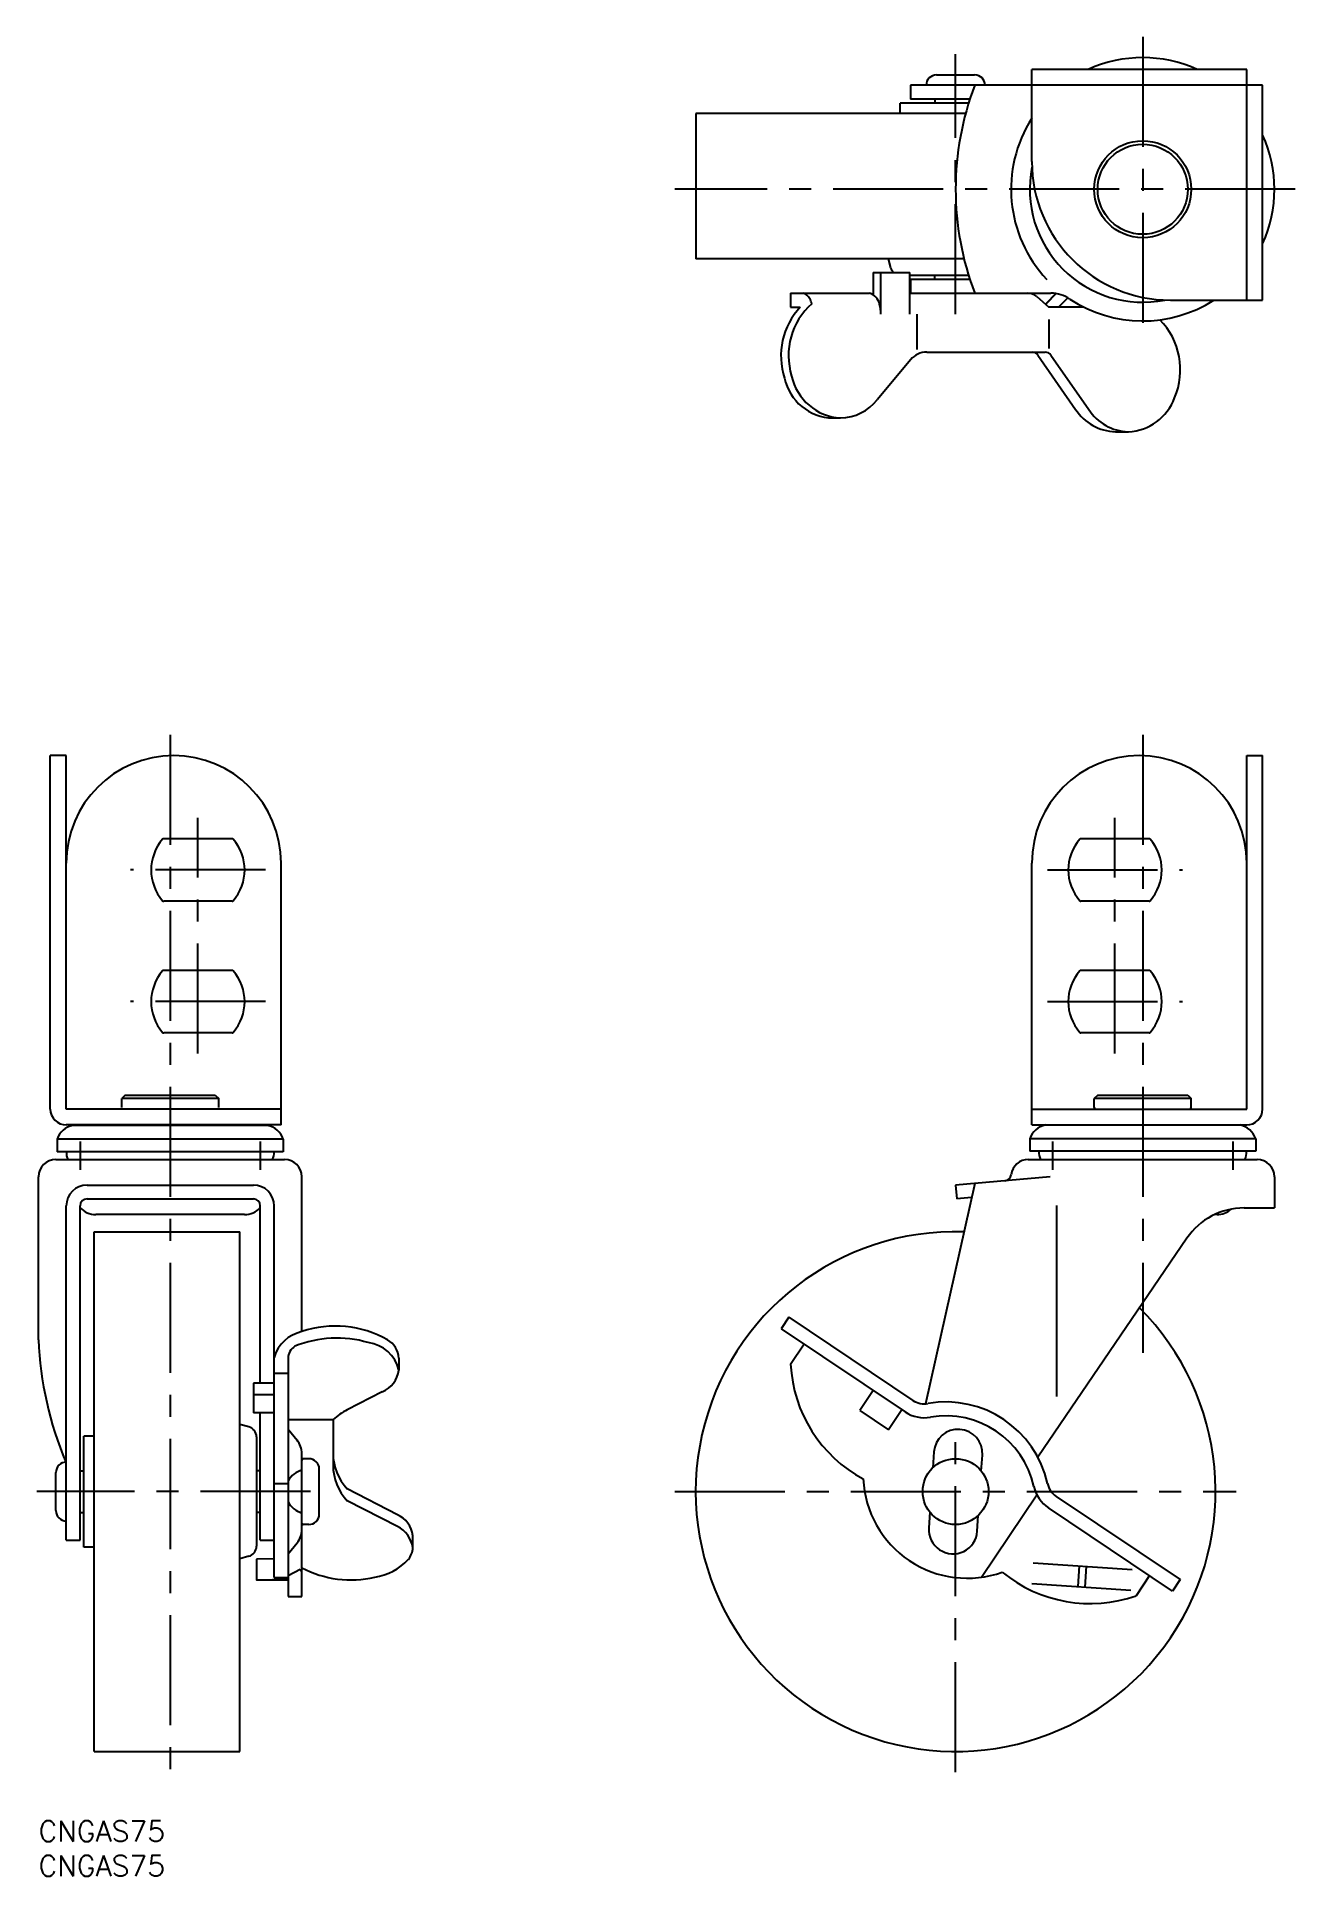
# Model space of a CAD drawing. Extents: x 0 to 181, y -8 to 257.
import ezdxf

# ---------------------------------------------------------------- set-up
doc = ezdxf.new("R2010")
doc.units = 0
doc.header["$LTSCALE"] = 0.5
doc.linetypes.add('CENTER', pattern=[50.8, 31.75, -6.35, 6.35, -6.35])
for name, color, linetype in [('MSM_CENTER', 1, 'CENTER'), ('MSM_CONTINUOUS', 7, 'CONTINUOUS'), ('MSM_PART_NUMBER', 7, 'CONTINUOUS')]:
    doc.layers.add(name, color=color, linetype=linetype)
doc.styles.get("Standard").update_dxf_attribs({"font": 'txt.shx', "height": 3, "bigfont": 'bigfont.shx'})

# ---------------------------------------------------------------- blocks, each defined once
blk = doc.blocks.new('*U6')
at = {"layer": 'MSM_PART_NUMBER'}
blk.add_text('CNGAS75', height=3, dxfattribs=at).set_placement((0, -3))
blk = doc.blocks.new('*U7')
at = {"layer": 'MSM_PART_NUMBER'}
blk.add_text('CNGAS75', height=3, dxfattribs=at).set_placement((0, -8))

msp = doc.modelspace()

# ---------------------------------------------------------------- linework, layer by layer
at = {"layer": 'MSM_CENTER'}
for p, q in [((132.32, 217.42), (132.32, 254.92)), ((159.32, 257.42), (159.32, 213.42)), ((181.32, 235.42), (91.82, 235.42)), ((19, 156.69), (19, 7)), ((159.32, 156.69), (159.32, 67.53)), ((23, 110.7), (23, 144.7)), ((155.32, 110.7), (155.32, 144.7)), ((32.75, 137.2), (13.25, 137.2)), ((145.57, 137.2), (165.07, 137.2)), ((32.75, 118.2), (13.25, 118.2)), ((145.57, 118.2), (165.07, 118.2)), ((6, 98), (6, 93.93)), ((32, 98), (32, 93.93)), ((146.32, 98), (146.32, 93.93)), ((172.32, 98), (172.32, 93.93)), ((132.32, 7), (132.32, 55.25)), ((39.25, 47.5), (-0.25, 47.5)), ((91.82, 47.5), (172.82, 47.5))]:
    msp.add_line(p, q, dxfattribs=at)
at = {"layer": 'MSM_CONTINUOUS'}
for p, q in [((174.32, 252.72), (143.32, 252.72)), ((143.32, 239.42), (143.32, 252.72)), ((174.32, 219.42), (174.32, 252.72)), ((176.62, 250.42), (125.82, 250.42)), ((125.82, 250.42), (125.82, 248.42)), ((129.57, 251.92), (135.07, 251.92)), ((176.62, 219.42), (176.62, 250.42)), ((134.21, 247.87), (124.32, 247.87)), ((124.32, 246.37), (124.32, 247.87)), ((134.38, 248.42), (125.82, 248.42)), ((129.32, 248.42), (129.32, 247.87)), ((94.82, 246.37), (94.82, 225.37)), ((133.77, 246.37), (94.82, 246.37)), ((133.54, 225.37), (94.82, 225.37)), ((120.43, 223.42), (125.7, 223.42)), ((120.43, 223.42), (120.43, 220.18)), ((121.54, 217.42), (121.54, 223.42)), ((122.98, 224.09), (122.63, 225.37)), ((125.7, 217.42), (125.7, 223.42)), ((134.21, 222.97), (125.7, 222.97)), ((129.32, 222.42), (129.32, 222.97)), ((108.51, 220.42), (108.51, 218.42)), ((108.51, 220.42), (119.92, 220.42)), ((125.7, 220.42), (146.06, 220.42)), ((134.38, 222.42), (125.82, 222.42)), ((125.82, 222.42), (125.82, 220.42)), ((145.44, 219.01), (146.8, 220.37)), ((145.48, 219.01), (146.84, 220.36)), ((108.51, 218.42), (109.91, 218.42)), ((144.05, 219.94), (145.79, 218.42)), ((150.84, 218.42), (145.79, 218.42)), ((147.15, 218.42), (148.51, 219.78)), ((163.32, 219.42), (176.62, 219.42)), ((126.75, 217.42), (126.75, 212.32)), ((145.77, 216.62), (145.77, 212.44)), ((125.85, 210.85), (121, 205.04)), ((128.15, 211.92), (145.26, 211.92)), ((144.19, 211.49), (149.64, 203.65)), ((146.08, 211.49), (151.53, 203.65)), ((114.61, 202.42), (115.73, 202.42)), ((155.38, 200.42), (157.27, 200.42)), ((1.7, 102.7), (1.7, 153.7)), ((4, 153.7), (1.7, 153.7)), ((4, 102.7), (4, 153.7)), ((174.32, 102.7), (174.32, 153.7)), ((174.32, 153.7), (176.62, 153.7)), ((176.62, 102.7), (176.62, 153.7)), ((27.94, 141.7), (18.06, 141.7)), ((160.26, 141.7), (150.38, 141.7)), ((35, 100.4), (35, 138.2)), ((143.32, 100.4), (143.32, 138.2)), ((27.94, 132.7), (18.06, 132.7)), ((160.26, 132.7), (150.38, 132.7)), ((27.94, 122.7), (18.06, 122.7)), ((160.26, 122.7), (150.38, 122.7)), ((27.94, 113.7), (18.06, 113.7)), ((160.26, 113.7), (150.38, 113.7)), ((12.5, 104.7), (12, 104.2)), ((26, 104.2), (12, 104.2)), ((12, 102.9), (12, 104.2)), ((12.5, 104.7), (25.5, 104.7)), ((25.5, 104.7), (26, 104.2)), ((26, 102.9), (26, 104.2)), ((152.82, 104.7), (152.32, 104.2)), ((166.32, 104.2), (152.32, 104.2)), ((152.32, 102.9), (152.32, 104.2)), ((152.82, 104.7), (165.82, 104.7)), ((165.82, 104.7), (166.32, 104.2)), ((166.32, 102.9), (166.32, 104.2)), ((35, 102.7), (4, 102.7)), ((143.32, 102.7), (174.32, 102.7)), ((35.3, 98.35), (2.7, 98.35)), ((2.7, 98.35), (2.7, 96.55)), ((35, 100.4), (4, 100.4)), ((4.95, 100.35), (33.05, 100.35)), ((35.3, 98.35), (35.3, 96.55)), ((143.02, 98.4), (143.02, 96.6)), ((175.62, 98.4), (143.02, 98.4)), ((143.32, 100.4), (174.32, 100.4)), ((145.27, 100.4), (173.37, 100.4)), ((175.62, 98.4), (175.62, 96.6)), ((35.3, 96.55), (2.7, 96.55)), ((175.62, 96.6), (143.02, 96.6)), ((0, 69.41), (0, 92.93)), ((2.49, 95.43), (35.5, 95.43)), ((38, 70.58), (38, 92.93)), ((145.95, 92.93), (132.32, 91.73)), ((142.81, 95.43), (175.82, 95.43)), ((178.32, 92.93), (178.32, 88.43)), ((7, 91.73), (31, 91.73)), ((135.09, 91.98), (127.98, 60.16)), ((132.32, 91.73), (132.5, 89.74)), ((4, 40.5), (4, 88.73)), ((6, 40.5), (6, 88.74)), ((7, 89.74), (31, 89.74)), ((32, 63.16), (32, 88.74)), ((34, 35.08), (34, 88.73)), ((134.63, 89.93), (132.5, 89.74)), ((146.86, 88.79), (146.86, 61.22)), ((173.95, 88.43), (178.32, 88.43)), ((8.05, 10), (8.05, 85)), ((8.05, 85), (29.05, 85)), ((29.72, 87.46), (8.28, 87.46)), ((29.05, 10), (29.05, 85)), ((170.04, 87.47), (169.65, 87.47)), ((165.68, 84.06), (144.17, 52.47)), ((108.25, 72.66), (107.14, 71)), ((108.25, 72.66), (126.15, 60.66)), ((107.14, 71), (125.04, 59)), ((36, 66.73), (36, 32.35)), ((52, 66.75), (52, 65.03)), ((110.46, 68.77), (108.51, 65.86)), ((34, 64.59), (36, 64.59)), ((31, 63.16), (31, 58.88)), ((34, 63.16), (31, 63.16)), ((34, 61.45), (31, 61.45)), ((49.6, 61.9), (44.55, 59.31)), ((120.43, 62.09), (118.48, 59.18)), ((34, 58.88), (31, 58.88)), ((32, 40.5), (32, 58.88)), ((118.48, 59.18), (122.63, 56.4)), ((124.58, 59.31), (122.63, 56.4)), ((30.34, 56.84), (29.05, 57.19)), ((36, 57.9), (42.5, 57.9)), ((36, 56.5), (37.31, 54.91)), ((42.5, 57.9), (42.5, 51.28)), ((6.55, 39.5), (6.55, 55.5)), ((8.05, 55.5), (6.55, 55.5)), ((31.45, 55.39), (31.45, 39.61)), ((129.2, 53.22), (129.04, 50.94)), ((6, 50.5), (6.55, 50.5)), ((32, 50.5), (31.45, 50.5)), ((37.8, 50.5), (37.71, 50.5)), ((38, 32.35), (38, 53)), ((39, 52.25), (38.2, 52.25)), ((40.5, 44.25), (40.5, 50.75)), ((136.03, 50.47), (136.18, 52.76)), ((2.5, 44.75), (2.5, 50.25)), ((36, 48.61), (34, 48.61)), ((51.78, 44.16), (44.55, 47.9)), ((51.78, 42.45), (44.55, 46.18)), ((136.08, 35.14), (144.05, 47.04)), ((163.63, 33.15), (145.73, 45.14)), ((146.84, 46.81), (164.74, 34.81)), ((6, 44.5), (6.55, 44.5)), ((32, 44.5), (31.45, 44.5)), ((37.8, 44.5), (37.73, 44.5)), ((39, 42.75), (38.2, 42.75)), ((128.62, 44.53), (128.46, 42.25)), ((135.45, 41.78), (135.6, 44.07)), ((4, 40.5), (6, 40.5)), ((32, 40.5), (34, 40.5)), ((36, 38.5), (37.31, 40.09)), ((54, 39.42), (54, 41.13)), ((8.05, 39.5), (6.55, 39.5)), ((30.34, 38.16), (29.05, 37.81)), ((31.5, 34.73), (31.5, 37.73)), ((34, 37.78), (31.51, 37.74)), ((143.51, 37.24), (157.79, 36.28)), ((36, 34.81), (31.51, 34.74)), ((36, 34.65), (31.51, 34.72)), ((36, 34.79), (33, 34.74)), ((33, 34.74), (33, 34.72)), ((36, 34.67), (33, 34.72)), ((34, 35.08), (36, 35.08)), ((37.77, 36.24), (36, 35.35)), ((150.15, 36.79), (149.95, 33.8)), ((151.15, 36.73), (150.95, 33.73)), ((160.31, 35.38), (158.36, 32.47)), ((164.74, 34.81), (163.63, 33.15)), ((36, 32.35), (38, 32.35)), ((143.31, 34.24), (157.59, 33.29)), ((8.05, 10), (29.05, 10))]:
    msp.add_line(p, q, dxfattribs=at)
for centre, radius in [((159.32, 235.42), 7), ((159.32, 235.42), 6.5), ((132.32, 47.5), 4.75)]:
    msp.add_circle(centre, radius, dxfattribs=at)
for centre, radius, start, end in [((159.32, 235.42), 19, 65.5782, 114.4218), ((129.57, 250.42), 1.5, 90, 180), ((174.32, 235.42), 42, 159.0752, 200.9248), ((135.07, 250.42), 1.5, 0, 90), ((159.32, 235.42), 19, 147.3631, 223.1736), ((159.32, 235.42), 19, 335.5782, 24.4218), ((163.32, 239.42), 20, 180, 270), ((159.32, 235.42), 16.3, 168.696, 281.304), ((124.43, 224.47), 1.5, 195, 224.427), ((109.97, 219.02), 1.44, 24.7128, 77.2914), ((119.29, 218.41), 2.11, 11.6284, 72.5898), ((142.74, 218.42), 2, 49.095, 90), ((146.06, 215.42), 5, 56.4427, 90), ((117.37, 211.39), 10.25, 136.6967, 198.2628), ((118.15, 211.45), 9.94, 131.4169, 197.416), ((108.16, 217.94), 3.55, 15.8303, 28.2836), ((116.43, 217.45), 5.11, 359.7889, 15.7552), ((144.03, 220.42), 2, 308.8366, 315.0084), ((144.07, 220.42), 2, 308.0183, 315.0084), ((159.32, 235.42), 19, 236.4427, 302.6369), ((154.45, 209.37), 10.3, 336.8766, 44.5043), ((128.15, 208.92), 3, 90, 140.1096), ((143.37, 210.92), 1, 34.7777, 90), ((145.26, 210.92), 1, 34.7777, 90), ((114.74, 209.68), 7.26, 191.9375, 268.9914), ((116.15, 210.06), 7.65, 192.0046, 266.8027), ((115.56, 209.38), 6.96, 271.3404, 321.4136), ((156.84, 207.97), 7.56, 273.197, 339.4965), ((155.59, 207.52), 7.09, 212.992, 268.2781), ((157.48, 207.52), 7.1, 213.0034, 267.8253), ((19.5, 138.2), 15.5, 0, 180), ((158.82, 138.2), 15.5, 0, 180), ((23, 137.2), 6.75, 138.9674, 221.0326), ((18.06, 141.5), 0.2, 90, 138.9674), ((27.94, 141.5), 0.2, 41.0326, 90), ((23, 137.2), 6.75, 318.9674, 41.0326), ((155.32, 137.2), 6.75, 138.9674, 221.0326), ((150.38, 141.5), 0.2, 90, 138.9674), ((160.26, 141.5), 0.2, 41.0326, 90), ((155.32, 137.2), 6.75, 318.9674, 41.0326), ((18.06, 132.9), 0.2, 221.0326, 270), ((27.94, 132.9), 0.2, 270, 318.9674), ((150.38, 132.9), 0.2, 221.0326, 270), ((160.26, 132.9), 0.2, 270, 318.9674), ((23, 118.2), 6.75, 138.9674, 221.0326), ((18.06, 122.5), 0.2, 90, 138.9674), ((27.94, 122.5), 0.2, 41.0326, 90), ((23, 118.2), 6.75, 318.9674, 41.0326), ((155.32, 118.2), 6.75, 138.9674, 221.0326), ((150.38, 122.5), 0.2, 90, 138.9674), ((160.26, 122.5), 0.2, 41.0326, 90), ((155.32, 118.2), 6.75, 318.9674, 41.0326), ((18.06, 113.9), 0.2, 221.0326, 270), ((27.94, 113.9), 0.2, 270, 318.9674), ((150.38, 113.9), 0.2, 221.0326, 270), ((160.26, 113.9), 0.2, 270, 318.9674), ((4, 102.7), 2.3, 180, 270), ((152.52, 102.9), 0.2, 180, 270), ((166.12, 102.9), 0.2, 270, 0), ((174.32, 102.7), 2.3, 270, 360), ((5.55, 97.41), 3, 101.5188, 161.7483), ((32.45, 97.41), 3, 18.2517, 78.4812), ((145.87, 97.46), 3, 101.5188, 161.7483), ((172.77, 97.46), 3, 18.2517, 78.4812), ((6, 96.37), 1.99, 174.6523, 209.7503), ((32, 96.37), 1.99, 330.2497, 5.3477), ((146.32, 96.42), 1.99, 174.6523, 209.7503), ((172.32, 96.42), 1.99, 330.2497, 5.3477), ((2.5, 92.93), 2.5, 90, 180), ((35.5, 92.93), 2.5, 0, 90), ((139.35, 93.35), 1, 275, 353.1322), ((142.82, 92.93), 2.5, 90, 173.1322), ((175.82, 92.93), 2.5, 0, 90), ((7, 88.73), 3, 90, 180), ((31, 88.73), 3, 0, 90), ((7, 88.74), 1, 90, 180), ((8.28, 90.46), 3, 220.5416, 270), ((29.72, 90.46), 3, 270, 319.4584), ((31, 88.74), 1, 0, 90), ((173.95, 78.43), 10, 90, 145.7503), ((170.04, 90.47), 3, 270, 312.5822), ((132.32, 47.5), 37.5, 88.1559, 44.9919), ((50.5, 71.42), 50.54, 182.2728, 202.9063), ((39.14, 65.35), 5.36, 102.3157, 163.5773), ((43.05, 53.53), 16.12, 73.7379, 112.0584), ((42.87, 56.22), 15.16, 60.3861, 108.7184), ((48.62, 66.5), 3.39, 4.2765, 59.1794), ((38, 66.73), 2, 120.0542, 180), ((46.89, 63.78), 5.26, 13.7014, 82.545), ((48.05, 65.57), 3.98, 292.8079, 352.2823), ((128.48, 66.93), 20, 183.0512, 241.7205), ((48.92, 50.77), 9.59, 117.1271, 132.0481), ((127.82, 63.16), 5, 236.1813, 279.9431), ((127.82, 63.16), 3, 236.1813, 279.9431), ((130.93, 45.43), 15, 12.4196, 99.9431), ((130.93, 45.43), 13, 12.4196, 99.9431), ((29.95, 55.39), 1.5, 0, 75), ((132.69, 52.99), 3.5, 356.1813, 176.1813), ((35, 53), 3, 0, 39.5584), ((4, 50.25), 1.5, 90, 180), ((39.01, 47.25), 3.5, 106.7269, 149.2311), ((37.8, 50.7), 0.2, 270, 0), ((38.2, 52.05), 0.2, 87.7954, 180), ((39, 50.75), 1.5, 0, 90), ((49.86, 53), 7.36, 180, 223.837), ((49.86, 51.28), 7.36, 180, 223.837), ((133.99, 50), 15, 182.6066, 289.7561), ((148.51, 49.3), 5, 192.4196, 236.1813), ((148.51, 49.3), 3, 192.4196, 236.1813), ((39.06, 47.74), 3.5, 208.9888, 252.3449), ((4, 44.75), 1.5, 180, 270), ((37.8, 44.3), 0.2, 0, 90), ((38.2, 42.95), 0.2, 180, 272.2046), ((39, 44.25), 1.5, 270, 0), ((50.24, 40.71), 3.78, 6.4268, 65.9366), ((35, 42), 3, 320.4416, 0), ((49.98, 38.8), 4.07, 8.6838, 63.6796), ((131.96, 42.02), 3.5, 176.1813, 356.1813), ((29.95, 39.61), 1.5, 285, 0), ((31.51, 37.73), 0.01, 90.9192, 180), ((47.43, 43.14), 8.04, 277.7284, 317.6767), ((51.25, 39.47), 2.75, 320.4827, 358.8022), ((31.51, 34.73), 0.01, 90.9192, 269.0808), ((37.26, 35.71), 0.738, 0, 46.4916), ((45.04, 49.74), 14.98, 241.9786, 283.3983), ((151.74, 51.34), 20, 230.6422, 289.3114)]:
    msp.add_arc(centre, radius, start, end, dxfattribs=at)

# ---------------------------------------------------------------- block references
for name in ['*U6', '*U7']:
    msp.add_blockref(name, (0, 0), dxfattribs=at)

doc.saveas('drawing.dxf')
